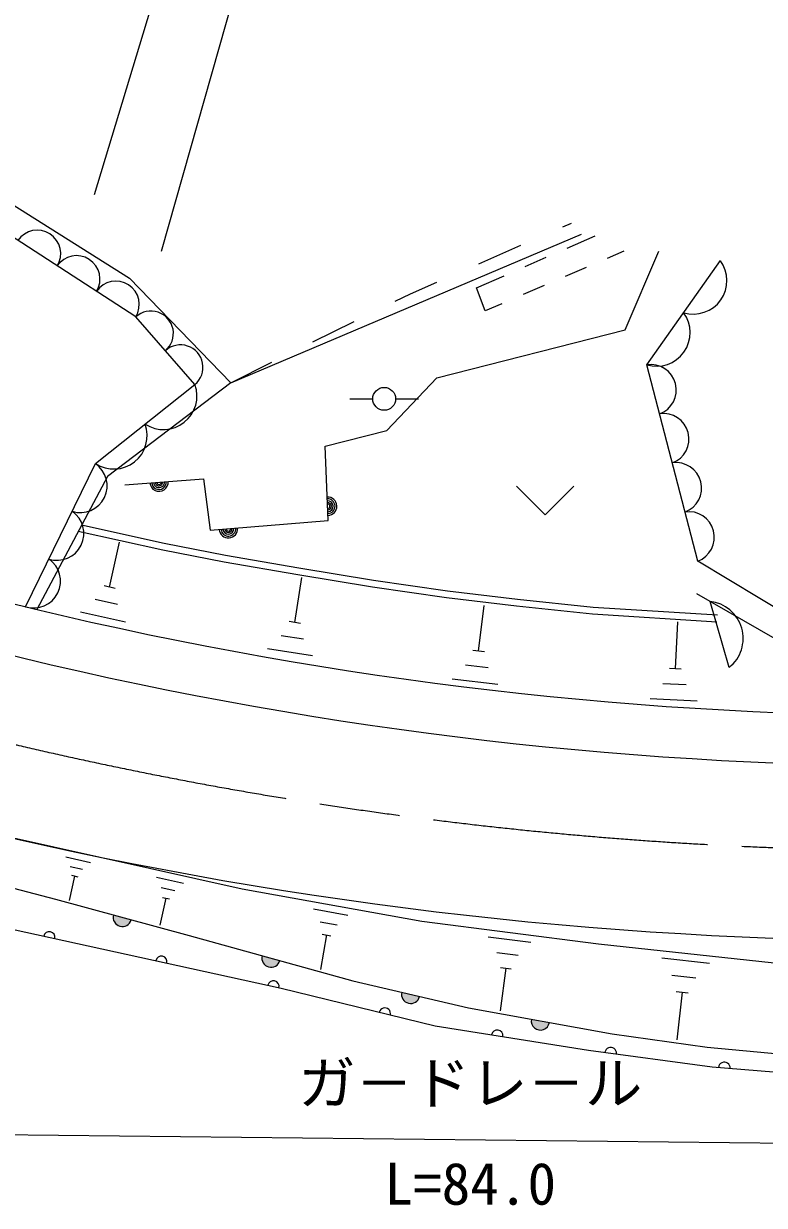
# Model space of a CAD drawing. Units: millimetres, scale not verified. Extents: x 40000 to 680000, y 20000 to 380000.
# Drawn here: x 93552 to 125844, y 244961 to 296457 of the extents above; entities that cross this region are included whole.
import ezdxf
from ezdxf.enums import TextEntityAlignment as Align

# ---------------------------------------------------------------- set-up
doc = ezdxf.new("R2010")
doc.units = ezdxf.units.MM
doc.header["$LTSCALE"] = 1000
doc.linetypes.add('CHAIN', pattern=[18.5, 12, -1.5, 3.5, -1.5])
for name, color, linetype, lineweight in [('S-BGD', 7, 'Continuous', 25), ('S-BMK', 2, 'CHAIN', 13), ('S-STR-HTXT', 7, 'Continuous', 13), ('S-STR-STRC', 7, 'Continuous', 25)]:
    doc.layers.add(name, color=color, linetype=linetype, lineweight=lineweight)
doc.styles.add('@ＭＳ ゴシック', font='')
doc.styles.add('ＭＳ ゴシック', font='')
doc.styles.get('@ＭＳ ゴシック').set_extended_font_data('@MS Gothic')
doc.styles.get('ＭＳ ゴシック').set_extended_font_data('MS Gothic')

msp = doc.modelspace()

# ---------------------------------------------------------------- hatches: boundary and pattern name
at = {"layer": 'S-BGD'}
for points in [[(98241, 257405), (97469, 257615), (97467, 257609), (97465, 257602), (97464, 257595), (97462, 257588), (97461, 257581), (97460, 257574), (97459, 257567), (97458, 257561), (97457, 257554), (97456, 257547), (97456, 257540), (97455, 257533), (97455, 257526), (97455, 257519), (97455, 257512), (97455, 257505), (97455, 257498), (97455, 257491), (97455, 257484), (97456, 257477), (97457, 257470), (97457, 257463), (97458, 257456), (97459, 257449), (97460, 257442), (97462, 257435), (97463, 257429), (97464, 257422), (97466, 257415), (97468, 257408), (97470, 257401), (97472, 257395), (97474, 257388), (97476, 257381), (97478, 257375), (97481, 257368), (97483, 257362), (97486, 257355), (97489, 257349), (97491, 257343), (97494, 257336), (97498, 257330), (97501, 257324), (97504, 257318), (97507, 257312), (97511, 257306), (97515, 257300), (97518, 257294), (97522, 257288), (97526, 257282), (97530, 257276), (97534, 257271), (97538, 257265), (97543, 257260), (97547, 257254), (97552, 257249), (97556, 257244), (97561, 257239), (97566, 257234), (97571, 257229), (97576, 257224), (97581, 257219), (97586, 257214), (97591, 257209), (97596, 257205), (97602, 257200), (97607, 257196), (97613, 257192), (97618, 257188), (97624, 257184), (97630, 257180), (97636, 257176), (97641, 257172), (97647, 257168), (97653, 257165), (97659, 257161), (97666, 257158), (97672, 257155), (97678, 257151), (97684, 257148), (97691, 257146), (97697, 257143), (97703, 257140), (97710, 257137), (97716, 257135), (97723, 257133), (97730, 257130), (97736, 257128), (97743, 257126), (97750, 257124), (97756, 257123), (97763, 257121), (97770, 257119), (97777, 257118), (97784, 257117), (97791, 257116), (97797, 257114), (97804, 257114), (97811, 257113), (97818, 257112), (97825, 257111), (97832, 257111), (97839, 257111), (97846, 257110), (97853, 257110), (97860, 257110), (97867, 257111), (97874, 257111), (97881, 257111), (97888, 257112), (97895, 257112), (97902, 257113), (97909, 257114), (97916, 257115), (97923, 257116), (97929, 257117), (97936, 257119), (97943, 257120), (97950, 257122), (97957, 257124), (97963, 257125), (97970, 257127), (97977, 257129), (97983, 257132), (97990, 257134), (97997, 257136), (98003, 257139), (98010, 257142), (98016, 257144), (98022, 257147), (98029, 257150), (98035, 257153), (98041, 257157), (98047, 257160), (98053, 257163), (98059, 257167), (98065, 257170), (98071, 257174), (98077, 257178), (98083, 257182), (98089, 257186), (98094, 257190), (98100, 257194), (98105, 257199), (98111, 257203), (98116, 257208), (98121, 257212), (98126, 257217), (98131, 257222), (98136, 257227), (98141, 257231), (98146, 257237), (98151, 257242), (98156, 257247), (98160, 257252), (98165, 257258), (98169, 257263), (98173, 257268), (98177, 257274), (98181, 257280), (98185, 257286), (98189, 257291), (98193, 257297), (98197, 257303), (98200, 257309), (98204, 257315), (98207, 257321), (98210, 257327), (98213, 257334), (98216, 257340), (98219, 257346), (98222, 257353), (98225, 257359), (98227, 257366), (98230, 257372), (98232, 257379), (98235, 257385), (98237, 257392), (98239, 257399)], [(104724, 255628), (103953, 255841), (103951, 255834), (103950, 255827), (103948, 255820), (103947, 255814), (103945, 255807), (103944, 255800), (103943, 255793), (103942, 255786), (103941, 255779), (103940, 255772), (103940, 255765), (103939, 255758), (103939, 255751), (103939, 255744), (103939, 255737), (103939, 255730), (103939, 255723), (103939, 255716), (103939, 255709), (103940, 255702), (103941, 255695), (103941, 255689), (103942, 255682), (103943, 255675), (103944, 255668), (103945, 255661), (103947, 255654), (103948, 255647), (103950, 255640), (103952, 255634), (103953, 255627), (103955, 255620), (103957, 255614), (103959, 255607), (103962, 255600), (103964, 255594), (103967, 255587), (103969, 255581), (103972, 255574), (103975, 255568), (103978, 255562), (103981, 255555), (103984, 255549), (103987, 255543), (103991, 255537), (103994, 255531), (103998, 255525), (104002, 255519), (104005, 255513), (104009, 255507), (104013, 255502), (104017, 255496), (104022, 255490), (104026, 255485), (104030, 255480), (104035, 255474), (104039, 255469), (104044, 255464), (104049, 255459), (104054, 255454), (104059, 255449), (104064, 255444), (104069, 255439), (104074, 255434), (104079, 255430), (104085, 255425), (104090, 255421), (104096, 255417), (104101, 255413), (104107, 255408), (104113, 255404), (104118, 255401), (104124, 255397), (104130, 255393), (104136, 255389), (104142, 255386), (104148, 255383), (104154, 255379), (104161, 255376), (104167, 255373), (104173, 255370), (104180, 255367), (104186, 255365), (104193, 255362), (104199, 255360), (104206, 255357), (104212, 255355), (104219, 255353), (104226, 255351), (104232, 255349), (104239, 255347), (104246, 255345), (104253, 255344), (104259, 255342), (104266, 255341), (104273, 255340), (104280, 255339), (104287, 255338), (104294, 255337), (104301, 255336), (104308, 255336), (104315, 255335), (104322, 255335), (104329, 255335), (104336, 255334), (104343, 255334), (104350, 255335), (104357, 255335), (104364, 255335), (104371, 255336), (104378, 255336), (104385, 255337), (104391, 255338), (104398, 255339), (104405, 255340), (104412, 255341), (104419, 255343), (104426, 255344), (104433, 255346), (104439, 255347), (104446, 255349), (104453, 255351), (104460, 255353), (104466, 255355), (104473, 255358), (104479, 255360), (104486, 255363), (104492, 255365), (104499, 255368), (104505, 255371), (104511, 255374), (104518, 255377), (104524, 255380), (104530, 255383), (104536, 255387), (104542, 255390), (104548, 255394), (104554, 255397), (104560, 255401), (104566, 255405), (104571, 255409), (104577, 255413), (104583, 255418), (104588, 255422), (104594, 255426), (104599, 255431), (104604, 255435), (104609, 255440), (104614, 255445), (104619, 255450), (104624, 255455), (104629, 255460), (104634, 255465), (104639, 255470), (104643, 255475), (104648, 255481), (104652, 255486), (104656, 255491), (104661, 255497), (104665, 255503), (104669, 255508), (104673, 255514), (104676, 255520), (104680, 255526), (104684, 255532), (104687, 255538), (104690, 255544), (104694, 255550), (104697, 255557), (104700, 255563), (104703, 255569), (104706, 255576), (104708, 255582), (104711, 255588), (104714, 255595), (104716, 255602), (104718, 255608), (104720, 255615), (104722, 255621)], [(110813, 254066), (110034, 254249), (110033, 254242), (110032, 254236), (110030, 254229), (110029, 254222), (110028, 254215), (110027, 254208), (110026, 254201), (110026, 254194), (110025, 254187), (110024, 254180), (110024, 254173), (110024, 254166), (110024, 254159), (110024, 254152), (110024, 254145), (110024, 254138), (110025, 254131), (110025, 254125), (110026, 254118), (110027, 254111), (110027, 254104), (110028, 254097), (110030, 254090), (110031, 254083), (110032, 254076), (110034, 254069), (110035, 254063), (110037, 254056), (110039, 254049), (110041, 254042), (110043, 254036), (110045, 254029), (110047, 254022), (110050, 254016), (110052, 254009), (110055, 254003), (110058, 253997), (110060, 253990), (110063, 253984), (110067, 253978), (110070, 253971), (110073, 253965), (110076, 253959), (110080, 253953), (110084, 253947), (110087, 253941), (110091, 253935), (110095, 253930), (110099, 253924), (110103, 253918), (110107, 253913), (110112, 253907), (110116, 253902), (110121, 253896), (110125, 253891), (110130, 253886), (110135, 253881), (110140, 253876), (110145, 253871), (110150, 253866), (110155, 253861), (110160, 253857), (110165, 253852), (110171, 253848), (110176, 253843), (110182, 253839), (110187, 253835), (110193, 253831), (110199, 253827), (110204, 253823), (110210, 253819), (110216, 253816), (110222, 253812), (110228, 253809), (110234, 253805), (110241, 253802), (110247, 253799), (110253, 253796), (110259, 253793), (110266, 253790), (110272, 253787), (110279, 253785), (110285, 253782), (110292, 253780), (110298, 253778), (110305, 253776), (110312, 253773), (110318, 253772), (110325, 253770), (110332, 253768), (110339, 253767), (110346, 253765), (110352, 253764), (110359, 253763), (110366, 253762), (110373, 253761), (110380, 253760), (110387, 253759), (110394, 253759), (110401, 253758), (110408, 253758), (110415, 253758), (110422, 253757), (110429, 253758), (110436, 253758), (110443, 253758), (110450, 253758), (110457, 253759), (110464, 253759), (110471, 253760), (110478, 253761), (110485, 253762), (110491, 253763), (110498, 253764), (110505, 253766), (110512, 253767), (110519, 253769), (110526, 253771), (110532, 253772), (110539, 253774), (110546, 253776), (110552, 253779), (110559, 253781), (110565, 253783), (110572, 253786), (110578, 253789), (110585, 253791), (110591, 253794), (110597, 253797), (110604, 253800), (110610, 253803), (110616, 253807), (110622, 253810), (110628, 253814), (110634, 253817), (110640, 253821), (110646, 253825), (110652, 253829), (110657, 253833), (110663, 253837), (110669, 253841), (110674, 253845), (110679, 253850), (110685, 253854), (110690, 253859), (110695, 253864), (110700, 253868), (110705, 253873), (110710, 253878), (110715, 253883), (110720, 253888), (110724, 253894), (110729, 253899), (110733, 253904), (110738, 253910), (110742, 253915), (110746, 253921), (110750, 253926), (110754, 253932), (110758, 253938), (110762, 253944), (110766, 253950), (110769, 253956), (110773, 253962), (110776, 253968), (110779, 253974), (110782, 253980), (110786, 253987), (110788, 253993), (110791, 253999), (110794, 254006), (110797, 254012), (110799, 254019), (110801, 254025), (110804, 254032), (110806, 254039), (110808, 254045), (110810, 254052), (110811, 254059)], [(116472, 252927), (115685, 253069), (115684, 253062), (115683, 253055), (115682, 253048), (115681, 253041), (115680, 253034), (115680, 253027), (115679, 253020), (115679, 253013), (115679, 253006), (115679, 252999), (115679, 252992), (115679, 252985), (115679, 252978), (115679, 252971), (115680, 252964), (115681, 252958), (115681, 252951), (115682, 252944), (115683, 252937), (115684, 252930), (115686, 252923), (115687, 252916), (115689, 252909), (115690, 252903), (115692, 252896), (115694, 252889), (115696, 252882), (115698, 252876), (115700, 252869), (115702, 252862), (115705, 252856), (115707, 252849), (115710, 252843), (115713, 252837), (115715, 252830), (115718, 252824), (115722, 252818), (115725, 252811), (115728, 252805), (115731, 252799), (115735, 252793), (115739, 252787), (115742, 252781), (115746, 252775), (115750, 252770), (115754, 252764), (115758, 252758), (115762, 252753), (115767, 252747), (115771, 252742), (115776, 252737), (115780, 252731), (115785, 252726), (115790, 252721), (115795, 252716), (115800, 252711), (115805, 252706), (115810, 252702), (115815, 252697), (115820, 252692), (115826, 252688), (115831, 252684), (115837, 252679), (115842, 252675), (115848, 252671), (115854, 252667), (115859, 252663), (115865, 252659), (115871, 252656), (115877, 252652), (115883, 252649), (115889, 252645), (115896, 252642), (115902, 252639), (115908, 252636), (115915, 252633), (115921, 252630), (115927, 252628), (115934, 252625), (115940, 252622), (115947, 252620), (115954, 252618), (115960, 252616), (115967, 252614), (115974, 252612), (115980, 252610), (115987, 252608), (115994, 252607), (116001, 252605), (116008, 252604), (116015, 252603), (116021, 252602), (116028, 252601), (116035, 252600), (116042, 252599), (116049, 252599), (116056, 252598), (116063, 252598), (116070, 252598), (116077, 252598), (116084, 252598), (116091, 252598), (116098, 252598), (116105, 252599), (116112, 252599), (116119, 252600), (116126, 252601), (116133, 252601), (116140, 252603), (116147, 252604), (116153, 252605), (116160, 252606), (116167, 252608), (116174, 252609), (116181, 252611), (116187, 252613), (116194, 252615), (116201, 252617), (116207, 252619), (116214, 252621), (116221, 252624), (116227, 252626), (116233, 252629), (116240, 252632), (116246, 252635), (116253, 252638), (116259, 252641), (116265, 252644), (116271, 252647), (116277, 252651), (116283, 252654), (116289, 252658), (116295, 252662), (116301, 252665), (116307, 252669), (116312, 252673), (116318, 252677), (116324, 252682), (116329, 252686), (116335, 252690), (116340, 252695), (116345, 252700), (116350, 252704), (116355, 252709), (116360, 252714), (116365, 252719), (116370, 252724), (116375, 252729), (116379, 252734), (116384, 252740), (116389, 252745), (116393, 252750), (116397, 252756), (116401, 252761), (116405, 252767), (116409, 252773), (116413, 252779), (116417, 252785), (116421, 252790), (116424, 252796), (116428, 252803), (116431, 252809), (116434, 252815), (116437, 252821), (116440, 252827), (116443, 252834), (116446, 252840), (116449, 252847), (116451, 252853), (116454, 252860), (116456, 252866), (116459, 252873), (116461, 252879), (116463, 252886), (116465, 252893), (116466, 252900), (116468, 252906), (116470, 252913), (116471, 252920)]]:
    msp.add_hatch(color=256, dxfattribs=at).paths.add_polyline_path(points)

# ---------------------------------------------------------------- linework, layer by layer
for p, q in [((117061, 287602), (117434, 287765)), ((102579, 280811), (117871, 287287)), ((117254, 286678), (118465, 287210)), ((113398, 285996), (115230, 286799)), ((119723, 286540), (118998, 286228)), ((115422, 285874), (116338, 286276)), ((118079, 285833), (117160, 285438)), ((113296, 284940), (114507, 285472)), ((110411, 284687), (111566, 285193)), ((113678, 283942), (113296, 284940)), ((116241, 285044), (115323, 284649)), ((109749, 284359), (110411, 284687)), ((114404, 284254), (113678, 283942)), ((106164, 282585), (107956, 283472)), ((102579, 280811), (104371, 281698)), ((107770, 280106), (108770, 280106)), ((109770, 280106), (110770, 280106)), ((115034, 276307), (116284, 275057)), ((117534, 276307), (116284, 275057)), ((97301, 271900), (97735, 273856)), ((134136, 266299), (122937, 273036)), ((97546, 271846), (97057, 271954)), ((105371, 270361), (105679, 272321)), ((132135, 266301), (122903, 271610)), ((97646, 271140), (96668, 271357)), ((113388, 269105), (113625, 271103)), ((124310, 268400), (123480, 271278)), ((97990, 270379), (96034, 270813)), ((105616, 270323), (105126, 270400)), ((121963, 268344), (122070, 270383)), ((105758, 269631), (104778, 269785)), ((106146, 268901), (104186, 269208)), ((113638, 269075), (113138, 269135)), ((113808, 268380), (112809, 268498)), ((122217, 268331), (121708, 268358)), ((114229, 267654), (112231, 267892)), ((122436, 267638), (121417, 267692)), ((122910, 266932), (120872, 267039)), ((95399, 260145), (96468, 259907)), ((95587, 259729), (96122, 259610)), ((95775, 259313), (95537, 258244)), ((95642, 259343), (95909, 259283)), ((99341, 259268), (100522, 259006)), ((99549, 258809), (100139, 258678)), ((99756, 258350), (99494, 257168)), ((99609, 258382), (99904, 258317)), ((106189, 257881), (107691, 257612)), ((106475, 257314), (107225, 257179)), ((106760, 256746), (106491, 255245)), ((106573, 256779), (106948, 256712)), ((113796, 256664), (115660, 256424)), ((114182, 255983), (115114, 255863)), ((121374, 255744), (123447, 255518)), ((114568, 255302), (114328, 253438)), ((114335, 255332), (114801, 255272)), ((121817, 254996), (122854, 254883)), ((122001, 254277), (122519, 254221)), ((122260, 254249), (122034, 252176))]:
    msp.add_line(p, q, dxfattribs=at)
for points in [[(83380, 294681), (98162, 285367), (102579, 280811), (97207, 276727), (94123, 270930)], [(93635, 271048), (96682, 277287), (101021, 280728), (98441, 283677), (83021, 293672)], [(109386, 278725), (111569, 281023), (119772, 283121), (121250, 286546)], [(122937, 273036), (120721, 281590), (123930, 286128)], [(97957, 276364), (101391, 276625), (101687, 274382), (106834, 274799), (106695, 278051), (109386, 278725)], [(96082, 274613), (99685, 273820), (102354, 273292), (105554, 272748), (108801, 272205), (112024, 271742), (115075, 271383), (118376, 271034), (123794, 270693)], [(95936, 274338), (99624, 273526), (102299, 272997), (105504, 272453), (108755, 271908), (111985, 271445), (115041, 271085), (118351, 270735), (123775, 270393)], [(81975, 261562), (88553, 259973), (94935, 258304), (100774, 256717), (107903, 254752), (112944, 253563), (119213, 252433), (123352, 251859), (130986, 251146), (136011, 250972), (144515, 250902), (151488, 251181), (159504, 252102), (167816, 253320), (176175, 255812), (177933, 255932)], [(174662, 255361), (172881, 255207), (167943, 255508), (161326, 256642), (156266, 256068), (149501, 255355), (142824, 255025), (134320, 255025), (126269, 255512), (118618, 256346), (110914, 257338), (103072, 258746), (92850, 261019)], [(81371, 260089), (89130, 257855), (104775, 254425), (111495, 252780), (118180, 251730), (123570, 250995), (130343, 250440), (134939, 250230), (141846, 250184), (147469, 250417), (152766, 250930), (158961, 251467), (168108, 252774), (177933, 255932)]]:
    msp.add_lwpolyline(points, dxfattribs=at)
msp.add_circle((109270, 280106), 500, dxfattribs=at)
for centre, radius, start, end in [((94146, 286436), 1021, 328.2311, 145.865), ((95859, 285325), 1021, 328.2311, 145.865), ((122748, 285262), 1465, 253.2608, 36.2264), ((97573, 284215), 1021, 328.2311, 145.865), ((99101, 282953), 980, 309.9974, 132.3652), ((121143, 282993), 1465, 253.2608, 36.2264), ((100391, 281479), 980, 309.9974, 132.3652), ((120892, 280493), 1110, 290.209, 98.8388), ((99651, 280227), 1458, 236.7423, 20.1105), ((121446, 278355), 1110, 290.209, 98.8388), ((97482, 278506), 1458, 236.7423, 20.1105), ((96022, 276321), 1170, 252.3071, 55.6336), ((122000, 276216), 1110, 290.209, 98.8388), ((99453, 276478), 400, 184.3432, 4.3432), ((99453, 276478), 320, 184.3432, 4.3432), ((99453, 276478), 240, 184.3432, 4.3432), ((99453, 276478), 160, 184.3432, 4.3432), ((99453, 276478), 100, 184.3432, 4.3432), ((106807, 275428), 400, 272.4497, 92.4497), ((106807, 275428), 320, 272.4497, 92.4497), ((106807, 275428), 240, 272.4497, 92.4497), ((106807, 275428), 160, 272.4497, 92.4497), ((106807, 275428), 100, 272.4497, 92.4497), ((95007, 274241), 1170, 252.3071, 55.6336), ((122554, 274078), 1110, 290.209, 98.8388), ((102478, 274446), 400, 184.6355, 4.6355), ((102478, 274446), 320, 184.6355, 4.6355), ((102478, 274446), 240, 184.6355, 4.6355), ((102478, 274446), 160, 184.6355, 4.6355), ((102478, 274446), 100, 184.6355, 4.6355), ((93991, 272162), 1170, 252.3071, 55.6336), ((133278, 434067), 167770, 255.59271, 283.3086), ((123298, 269667), 1621, 308.6161, 83.5466), ((133278, 434067), 169970, 255.59396, 283.31347), ((132693, 434072), 177580, 255.78117, 283.49705), ((97855, 257510), 400, 164.7954, 344.7954), ((94672, 256640), 250, 347.6342, 167.6342), ((99556, 255569), 250, 347.6342, 167.6342), ((104339, 255734), 400, 164.5913, 344.5913), ((104440, 254498), 250, 347.6342, 167.6342), ((110424, 254157), 400, 166.7278, 346.7278), ((109298, 253317), 250, 346.245, 166.245), ((116079, 252998), 400, 169.7791, 349.7791), ((114200, 252355), 250, 351.0736, 171.0736), ((119143, 251598), 250, 352.2348, 172.2348), ((124100, 250951), 250, 355.3221, 175.3221)]:
    msp.add_arc(centre, radius, start, end, dxfattribs=at)
at = {"layer": 'S-BMK'}
msp.add_arc((132985, 434070), 173650, 250.65804, 283.158, dxfattribs=at)
at = {"layer": 'S-STR-HTXT'}
msp.add_line((96638, 289014), (105839, 319311), dxfattribs=at)
at = {"layer": 'S-STR-STRC'}
for p, q in [((99565, 286542), (110302, 324473)), ((66889, 248341), (159155, 247307))]:
    msp.add_line(p, q, dxfattribs=at)

# ---------------------------------------------------------------- texts
at = {"layer": 'S-STR-STRC', "style": 'ＭＳ ゴシック'}
msp.add_text('ガ－ドレ－ル', height=1833, dxfattribs=at).set_placement((113023, 248824), align=Align.BOTTOM_CENTER)
at = {"layer": 'S-STR-STRC', "style": '@ＭＳ ゴシック'}
msp.add_text('L=84.0', height=1833, dxfattribs=at).set_placement((113023, 246824), align=Align.TOP_CENTER)

doc.saveas('drawing.dxf')
